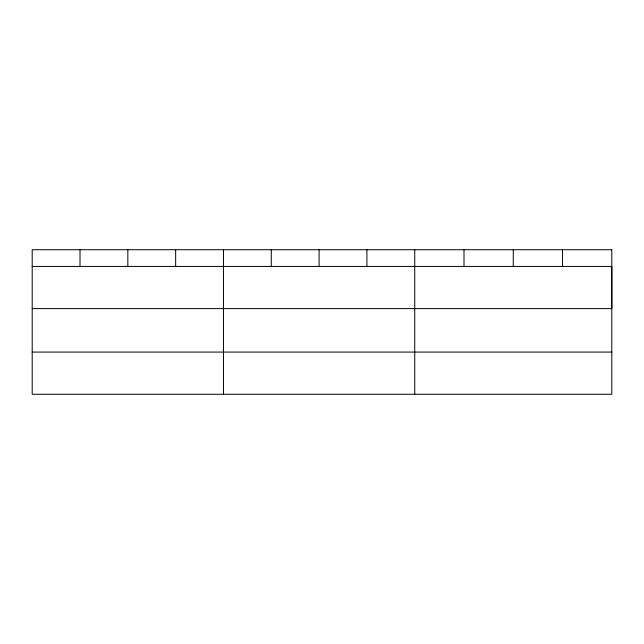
<?xml version="1.0" encoding="UTF-8"?>
<svg xmlns="http://www.w3.org/2000/svg" width="644" height="644" viewBox="0 0 644 644"><rect width="100%" height="100%" fill="white"/><g stroke="black" fill="none" stroke-linecap="round" stroke-linejoin="round"><path stroke-width="0.97" d="M32.2 266.431L611.8 266.431L611.8 308.621L32.2 308.621M32.2 352.083L611.8 352.083M562.534 249.727L562.534 266.431M513.268 249.727L513.268 266.431M464.002 249.727L464.002 266.431M414.736 249.727L414.736 394.273M366.919 249.727L366.919 266.431M319.102 249.727L319.102 266.431M271.285 249.727L271.285 266.431M223.468 249.727L223.468 394.273M175.651 249.727L175.651 266.431M127.834 249.727L127.834 266.431M80.017 249.727L80.017 266.431M611.8 249.727L32.2 249.727L32.2 394.273L611.8 394.273L611.8 249.727"/></g></svg>
